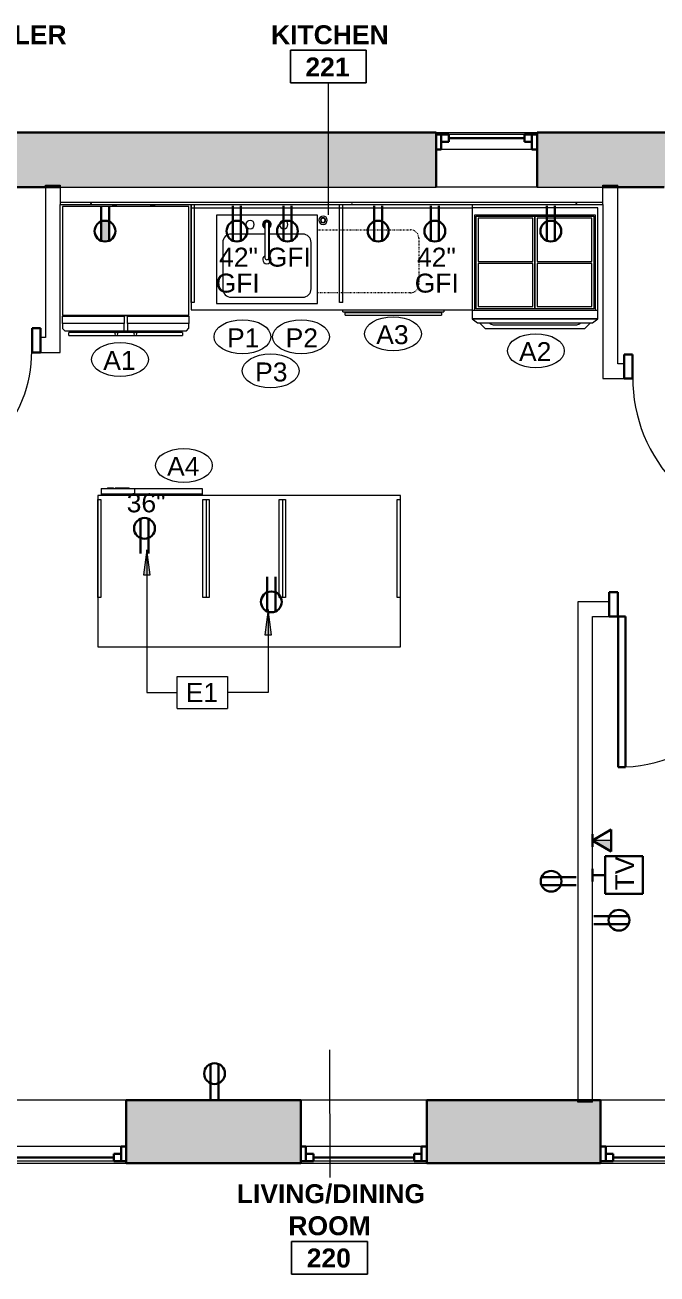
# Model space of a CAD drawing. Header units: inches. Extents: x -529 to 1015, y -2066 to -1239.
# Drawn here: x 382.9 to 533, y -1956.2 to -1659.4 of the extents above; entities that cross this region are included whole.
import ezdxf

# ---------------------------------------------------------------- set-up
doc = ezdxf.new("R2010")
doc.units = ezdxf.units.IN
doc.header["$MEASUREMENT"] = 0
doc.linetypes.add('Dash dot dot', pattern=[0.8125, 0.25, -0.1875, 0, -0.1875, 0, -0.1875])
for name, color, linetype, lineweight in [('A-ANNO-KEYN', 231, 'Continuous', 9), ('A-ANNO-NOTE', 131, 'Continuous', 9), ('A-AREA-IDEN', 2, 'Continuous', 9), ('A-DOOR', 31, 'Continuous', 18), ('A-DOOR-FRAM', 31, 'Continuous', 30), ('A-GENM', 13, 'Continuous', 9), ('A-GLAZ', 151, 'Continuous', 18), ('A-WALL', 113, 'Continuous', 18), ('A-WALL-PATT', 111, 'Continuous', 18), ('E-ELEC-FIXT-IDEN', 2, 'Continuous', 9), ('I-WALL', 2, 'Continuous', 18), ('P-SANR-FIXT', 6, 'Continuous', 9), ('P-SANR-FIXT-IDEN', 2, 'Continuous', 9), ('Q-CASE', 31, 'Continuous', 9), ('Q-SPCQ', 91, 'Continuous', 9), ('Q-SPCQ-IDEN', 132, 'Continuous', 9)]:
    doc.layers.add(name, color=color, linetype=linetype, lineweight=lineweight)
doc.styles.add('Arial', font='arial.ttf', dxfattribs={"height": 4.5})
doc.styles.add('Swis721 Lt BT', font='swissl.ttf', dxfattribs={"height": 4.5})
doc.styles.add('Swis721 Lt BT_B', font='', dxfattribs={"height": 4.5})
doc.styles.get('Swis721 Lt BT_B').set_extended_font_data('Swis721 Lt BT', bold=True)

# ---------------------------------------------------------------- blocks, each defined once
blk = doc.blocks.new('Window-Double-Hung - 2_ - 5 239_256_ W x 42_-5478030-2ND FLOOR - POWER _ SIGNAL')
at = {"layer": 'A-GLAZ', "color": 8, "lineweight": 30}
for p, q in [((-14.97, 7.5), (-14.97, -7.5)), ((-14.97, 7), (-11.97, 7)), ((-13.72, 7), (-13.72, 3.5)), ((-11.97, 7), (-11.97, 5.25)), ((-11.97, 6.13), (11.97, 6.13)), ((11.97, 7), (14.97, 7)), ((11.97, 7), (11.97, 5.25)), ((13.72, 7), (13.72, 3.5)), ((14.97, -7.5), (14.97, 7.5)), ((-14.97, 3.5), (-13.72, 3.5)), ((-13.72, 5.25), (-11.97, 5.25)), ((13.72, 5.25), (11.97, 5.25)), ((13.72, 3.5), (14.97, 3.5))]:
    blk.add_line(p, q, dxfattribs=at)
at = {"layer": 'A-GLAZ'}
for p, q in [((14.97, 7.5), (-14.97, 7.5)), ((-14.97, -7.5), (14.97, -7.5))]:
    blk.add_line(p, q, dxfattribs=at)
at = {"layer": 'A-GLAZ', "lineweight": 9}
for p, q in [((-11.97, 7), (11.97, 7)), ((-13.72, 3.5), (13.72, 3.5))]:
    blk.add_line(p, q, dxfattribs=at)
blk = doc.blocks.new('Single Flush - D1 3_ X 8_  - NOT FR-6102174-2ND FLOOR - POWER _ SIGNAL')
at = {"layer": 'A-DOOR', "lineweight": 30}
for p, q in [((16.15625, -1.75), (17.90625, -1.75)), ((16.15625, -37.5625), (16.15625, -1.75)), ((17.90625, -1.75), (17.90625, -37.5625)), ((17.90625, -37.5625), (16.15625, -37.5625))]:
    blk.add_line(p, q, dxfattribs=at)
at = {"layer": 'A-DOOR', "lineweight": 9}
blk.add_arc((17.90625, -1.75), 35.8125, 179.5, 270, dxfattribs=at)
at = {"layer": 'A-DOOR-FRAM'}
for p, q in [((-20, 4), (-20, -1.75)), ((-20, 4), (-18, 4)), ((-18, 4), (-18, -1.75)), ((18.000004, 4), (18.000004, -1.75)), ((18.000004, 4), (20.000004, 4)), ((20.000004, 4), (20.000004, -1.75)), ((-20, -1.75), (-18, -1.75)), ((18.000004, -1.75), (20.000004, -1.75))]:
    blk.add_line(p, q, dxfattribs=at)
blk = doc.blocks.new('Single Flush - D1 3_ X 8_  - NOT FR-6102448-2ND FLOOR - POWER _ SIGNAL')
at = {"layer": 'A-DOOR', "lineweight": 30}
for p, q in [((16.15625, 37.5625), (16.15625, 1.75)), ((17.90625, 37.5625), (16.15625, 37.5625)), ((17.90625, 1.75), (17.90625, 37.5625)), ((16.15625, 1.75), (17.90625, 1.75))]:
    blk.add_line(p, q, dxfattribs=at)
at = {"layer": 'A-DOOR', "lineweight": 9}
blk.add_arc((17.90625, 1.75), 35.8125, 90, 180.5, dxfattribs=at)
at = {"layer": 'A-DOOR-FRAM'}
for p, q in [((-20, -4), (-20, 1.75)), ((-20, 1.75), (-18, 1.75)), ((-18, -4), (-18, 1.75)), ((18.000004, -4), (18.000004, 1.75)), ((18.000004, 1.75), (20.000004, 1.75)), ((20.000004, -4), (20.000004, 1.75)), ((-20, -4), (-18, -4)), ((18.000004, -4), (20.000004, -4))]:
    blk.add_line(p, q, dxfattribs=at)
blk = doc.blocks.new('Counter Top w Sink Hole - 24_ Depth-6057879-2ND FLOOR - POWER _ SIGNAL')
at = {"layer": 'Q-CASE'}
for p, q in [((-47.26, 0), (-47.26, -25)), ((19.54, -0.75), (19.54, 0)), ((-47.26, -0.75), (19.46, -0.75)), ((-47.26, -25), (19.46, -25))]:
    blk.add_line(p, q, dxfattribs=at)
at = {"layer": 'Q-CASE', "linetype": 'Dash dot dot'}
for p, q in [((-17.27, -6), (4.8, -6)), ((6.8, -8), (6.8, -19)), ((4.8, -21), (-17.27, -21))]:
    blk.add_line(p, q, dxfattribs=at)
for centre, start, end in [((4.8, -8), 0, 90), ((4.8, -19), 270, 0)]:
    blk.add_arc(centre, 2, start, end, dxfattribs=at)
blk = doc.blocks.new('Sink Kitchen-Single - 30_ x 21_-5235683-2ND FLOOR - POWER _ SIGNAL')
at = {"layer": 'P-SANR-FIXT'}
for p, q in [((12.62, 10.59), (-11.38, 10.59)), ((-11.38, 10.59), (-11.38, -10.41)), ((12.62, -10.41), (12.62, 10.59)), ((0.12, 6.09), (-7.88, 6.09)), ((0.12, 8.34), (0.12, 7.93)), ((0.12, 7.63), (0.12, 7.56)), ((0.12, 7.46), (0.12, 2.09)), ((1.12, 8.34), (1.12, 7.93)), ((1.12, 7.63), (1.12, 7.56)), ((1.12, 7.46), (1.12, 2.09)), ((9.12, 6.09), (1.12, 6.09)), ((-9.88, 4.09), (-9.88, -6.91)), ((11.12, -6.91), (11.12, 4.09)), ((-11.38, -10.41), (12.62, -10.41)), ((-7.88, -8.91), (9.12, -8.91))]:
    blk.add_line(p, q, dxfattribs=at)
for centre, radius, start, end in [((-3.38, 8.34), 1, 360, 180), ((4.62, 8.34), 1, 360, 180), ((-7.88, 4.09), 2, 90, 180), ((-3.38, 8.34), 1, 180, 0), ((0.62, 8.34), 0.5, 172.1468, 180), ((0.62, 8.34), 0.5, 360, 7.8532), ((4.62, 8.34), 1, 180, 360), ((9.12, 4.09), 2, 360, 90), ((0.62, 0), 1, 119.7374, 180), ((0.62, 0), 1, 180, 0), ((0.62, 2.09), 0.5, 180, 187.8532), ((0.62, 2.09), 0.5, 352.1468, 0), ((0.62, 0), 1, 360, 60.2626), ((-7.88, -6.91), 2, 180, 270), ((9.12, -6.91), 2, 270, 0)]:
    blk.add_arc(centre, radius, start, end, dxfattribs=at)
blk = doc.blocks.new('Window-Double-Hung - 24_ x 44_-5436741-2ND FLOOR - POWER _ SIGNAL')
at = {"layer": 'A-GLAZ'}
for p, q in [((-12, 6.5), (12, 6.5)), ((12, -6.5), (-12, -6.5))]:
    blk.add_line(p, q, dxfattribs=at)
at = {"layer": 'A-GLAZ', "color": 8, "lineweight": 30}
for p, q in [((-12, -6.5), (-12, 6.5)), ((12, 6.5), (12, -6.5)), ((-12, -2.5), (-10.75, -2.5)), ((-10.75, -6), (-10.75, -2.5)), ((10.75, -2.5), (12, -2.5)), ((10.75, -6), (10.75, -2.5)), ((-10.75, -4.25), (-9, -4.25)), ((-9, -6), (-9, -4.25)), ((-9, -5.125), (9, -5.125)), ((9, -6), (9, -4.25)), ((10.75, -4.25), (9, -4.25)), ((-12, -6), (-9, -6)), ((9, -6), (12, -6))]:
    blk.add_line(p, q, dxfattribs=at)
at = {"layer": 'A-GLAZ', "lineweight": 9}
for p, q in [((-10.75, -2.5), (10.75, -2.5)), ((-9, -6), (9, -6))]:
    blk.add_line(p, q, dxfattribs=at)
blk = doc.blocks.new('A-Refrigerator - A-Refrigerator-V16-2ND FLOOR - POWER _ SIGNAL')
at = {"layer": 'Q-SPCQ'}
for p, q in [((15, 13.75), (-15, 13.75)), ((-15, 13.75), (-15, -12)), ((-3.18, 14), (-3.18, 13.75)), ((-3.18, 14), (-2.18, 14)), ((-2.18, 13.75), (-2.18, 14)), ((5.88, 14), (5.88, 13.75)), ((5.88, 14), (6.88, 14)), ((6.88, 13.75), (6.88, 14)), ((15, -12), (15, 13.75)), ((-15, -12), (15, -12)), ((-0.36, -12.19), (-15, -12.19)), ((-15, -12.19), (-15, -12.25)), ((-15, -12.25), (-0.36, -12.25)), ((-15, -14), (-15, -12.25)), ((-0.36, -14), (-15, -14)), ((-15, -14), (-15, -15.21)), ((-0.36, -12.25), (-0.36, -12.19)), ((15, -12.19), (-0.36, -12.19)), ((-0.36, -12.25), (-0.36, -14)), ((-0.36, -15.75), (-0.36, -14)), ((0.39, -12.25), (15, -12.25)), ((0.39, -14), (0.39, -12.25)), ((15, -14), (0.39, -14)), ((0.39, -14), (0.39, -15.75)), ((15, -12.25), (15, -12.19)), ((15, -12.25), (15, -14)), ((15, -15.14), (15, -14)), ((-15, -15.21), (-14.46, -15.75)), ((-14.46, -15.75), (-0.36, -15.75)), ((-2.41, -16.13), (-13.5, -16.13)), ((-13.5, -16.88), (-13.5, -16.13)), ((-13.5, -16.88), (13.5, -16.88)), ((-11.69, -15.75), (-11.69, -16.18)), ((-11.31, -16.18), (-11.31, -15.75)), ((-2.42, -15.75), (-2.42, -16.17)), ((2.05, -16.13), (-2.05, -16.13)), ((-2.04, -16.19), (-2.04, -15.75)), ((-0.36, -15.75), (0.39, -15.75)), ((0.39, -15.75), (14.39, -15.75)), ((2.04, -15.75), (2.04, -16.19)), ((13.5, -16.13), (2.41, -16.13)), ((2.42, -16.17), (2.42, -15.75)), ((11.31, -15.75), (11.31, -16.18)), ((11.69, -16.18), (11.69, -15.75)), ((13.5, -16.13), (13.5, -16.88)), ((14.39, -15.75), (15, -15.14))]:
    blk.add_line(p, q, dxfattribs=at)
for centre, start, end in [((-2.25, -16.5), 90, 270), ((-2.25, -16.5), 270, 90), ((2.25, -16.5), 90, 270), ((2.25, -16.5), 270, 90)]:
    blk.add_arc(centre, 0.375, start, end, dxfattribs=at)
blk = doc.blocks.new('A-Dishwasher - A-Dishwasher-V17-2ND FLOOR - POWER _ SIGNAL')
at = {"layer": 'Q-SPCQ'}
for p, q in [((-12, -11.25), (-12, -10.75)), ((-12, -11.25), (12, -11.25)), ((11.43, -11.5), (-11.43, -11.5)), ((-11.43, -12), (-11.43, -11.5)), ((-9.56, -11.25), (-9.56, -11.53)), ((-9.31, -11.53), (-9.31, -11.25)), ((9.31, -11.25), (9.31, -11.54)), ((9.56, -11.54), (9.56, -11.25)), ((11.43, -11.5), (11.43, -12)), ((12, -10.75), (12, -11.25)), ((-11.43, -12), (11.43, -12))]:
    blk.add_line(p, q, dxfattribs=at)
blk = doc.blocks.new('downloadobjectfile_id_545f57b4-3f5a-4e79-aba9-7237f85c401a - ER30DSCHBG3-V18-2ND FLOOR - POWER _ SIGNAL')
at = {"layer": 'A-GENM'}
for p, q in [((14.94, 0), (-14.94, 0)), ((-14.94, 0), (-14.94, -26.38)), ((-14.31, -1.69), (14.31, -1.69)), ((-14.31, -24.31), (-14.31, -1.69)), ((-14, -2), (0, -2)), ((-14, -24), (-14, -2)), ((-13.5, -2.5), (-13.5, -12.75)), ((-0.5, -2.5), (-13.5, -2.5)), ((-0.5, -12.75), (-0.5, -2.5)), ((0, -2), (0, -24)), ((0, -2), (14, -2)), ((0, -24), (0, -2)), ((0.5, -2.5), (0.5, -12.75)), ((13.5, -2.5), (0.5, -2.5)), ((13.5, -12.75), (13.5, -2.5)), ((14, -2), (14, -24)), ((14.31, -1.69), (14.31, -24.31)), ((14.94, -26.38), (14.94, 0)), ((-13.5, -12.75), (-0.5, -12.75)), ((-13.5, -13.25), (-13.5, -23.5)), ((-0.5, -13.25), (-13.5, -13.25)), ((-0.5, -23.5), (-0.5, -13.25)), ((0.5, -12.75), (13.5, -12.75)), ((0.5, -13.25), (0.5, -23.5)), ((13.5, -13.25), (0.5, -13.25)), ((13.5, -23.5), (13.5, -13.25)), ((-13.5, -23.5), (-0.5, -23.5)), ((0.5, -23.5), (13.5, -23.5)), ((-14.94, -24.31), (14.94, -24.31)), ((14.94, -26.38), (-14.94, -26.38)), ((-14.94, -26.38), (-13.69, -27.38)), ((-14.94, -26.38), (14.94, -26.38)), ((0, -24), (-14, -24)), ((14, -24), (0, -24)), ((13.69, -27.38), (14.94, -26.38)), ((-13.69, -27.38), (13.69, -27.38)), ((-11.75, -28.81), (-13.19, -27.38)), ((11.75, -28.81), (-11.75, -28.81)), ((-10.9, -27.38), (-10.66, -27.62)), ((-10.66, -27.62), (-9.94, -27.81)), ((-9.94, -27.81), (9.94, -27.81)), ((9.94, -27.81), (10.66, -27.62)), ((10.66, -27.62), (10.9, -27.38)), ((13.19, -27.38), (11.75, -28.81))]:
    blk.add_line(p, q, dxfattribs=at)
blk = doc.blocks.new('Single Flush - D1 2_6_ X 8_ - NOT FR-6103599-2ND FLOOR - POWER _ SIGNAL')
at = {"layer": 'A-DOOR', "lineweight": 30}
for p, q in [((13.15625, 31.5625), (13.15625, 1.75)), ((14.90625, 31.5625), (13.15625, 31.5625)), ((14.90625, 1.75), (14.90625, 31.5625)), ((13.15625, 1.75), (14.90625, 1.75))]:
    blk.add_line(p, q, dxfattribs=at)
at = {"layer": 'A-DOOR', "lineweight": 9}
blk.add_arc((14.90625, 1.75), 29.8125, 90, 180.5, dxfattribs=at)
at = {"layer": 'A-DOOR-FRAM'}
for p, q in [((-17, -4), (-17, 1.75)), ((-17, 1.75), (-15, 1.75)), ((-15, -4), (-15, 1.75)), ((15.000004, -4), (15.000004, 1.75)), ((15.000004, 1.75), (17.000004, 1.75)), ((17.000004, -4), (17.000004, 1.75)), ((-17, -4), (-15, -4)), ((15.000004, -4), (17.000004, -4))]:
    blk.add_line(p, q, dxfattribs=at)
blk = doc.blocks.new('A-Microwave - 800 Watt-1_5CuFt-V26-2ND FLOOR - POWER _ SIGNAL')
at = {"layer": 'Q-SPCQ'}
for p, q in [((-6.89, -27.1), (-6.89, -27.38)), ((-6.89, -27.25), (9.11, -27.25)), ((-6.89, -28.75), (-6.89, -27.25)), ((-6.89, -27.38), (17.11, -27.38)), ((9.11, -28.75), (-6.89, -28.75)), ((9.11, -27.25), (9.11, -28.75)), ((17.11, -28.75), (9.11, -28.75)), ((10.48, -28.75), (10.48, -28.88)), ((11.86, -28.88), (10.48, -28.88)), ((11.86, -28.75), (11.86, -28.88)), ((11.92, -28.88), (11.86, -28.88)), ((11.92, -28.88), (11.92, -28.75)), ((12.42, -28.88), (11.92, -28.88)), ((12.42, -28.75), (12.42, -28.88)), ((13.79, -28.88), (12.42, -28.88)), ((13.79, -28.88), (13.79, -28.75)), ((14.23, -28.75), (14.23, -28.88)), ((15.61, -28.88), (14.23, -28.88)), ((15.61, -28.88), (15.61, -28.75)), ((17.11, -27.38), (17.11, -27.1)), ((17.11, -28.75), (17.11, -27.38))]:
    blk.add_line(p, q, dxfattribs=at)
blk = doc.blocks.new('Counter Top-Island - 48_ Depth-5979888-2ND FLOOR - POWER _ SIGNAL')
at = {"layer": 'Q-CASE'}
for p, q in [((24.63, 1), (-47.26, 1)), ((-47.26, 1), (-47.26, -35)), ((24.63, -35), (24.63, 1)), ((-47.26, -35), (24.63, -35))]:
    blk.add_line(p, q, dxfattribs=at)
blk = doc.blocks.new('CW Cupbd Combined - UB 36_h x 24_d - 1 Drawer - 1 Shelf - 2 Doors below-5965327-2ND FLOOR - POWER _ SIGNAL')
at = {"layer": 'Q-CASE'}
for p, q in [((2, -25.61), (2, -2.36)), ((2.75, -2.36), (2.75, -25.61)), ((37.25, -25.61), (37.25, -2.36)), ((38, -25.61), (38, -2.36)), ((2.75, -25.61), (2, -25.61)), ((38, -25.61), (37.25, -25.61))]:
    blk.add_line(p, q, dxfattribs=at)
blk = doc.blocks.new('CW Cupbd1 - UB 42_h x 24_d - Open - 1 Shelf-5979671-2ND FLOOR - POWER _ SIGNAL')
at = {"layer": 'Q-CASE'}
for p, q in [((2, -2.36), (2.75, -2.36)), ((2, -25.61), (2, -2.36)), ((2.75, -2.36), (2.75, -25.61)), ((27, -2.36), (27.75, -2.36)), ((27, -25.61), (27, -2.36)), ((27.75, -25.61), (27.75, -2.36)), ((2.75, -25.61), (2, -25.61)), ((27.75, -25.61), (27, -25.61))]:
    blk.add_line(p, q, dxfattribs=at)
blk = doc.blocks.new('CW Cupbd1 - UB 42_h x 24_d - 1 Door-5979840-2ND FLOOR - POWER _ SIGNAL')
at = {"layer": 'Q-CASE'}
for p, q in [((2, -2.36), (2.75, -2.36)), ((2, -25.61), (2, -2.36)), ((2.75, -2.36), (2.75, -25.61)), ((19.37, -2.36), (20.12, -2.36)), ((19.37, -25.61), (19.37, -2.36)), ((20.12, -25.61), (20.12, -2.36)), ((2.75, -25.61), (2, -25.61)), ((20.12, -25.61), (19.37, -25.61))]:
    blk.add_line(p, q, dxfattribs=at)
blk = doc.blocks.new('CW Cupbd1 - UB 4_h x 24_d - 2 Doors - 1 Shelf-5979851-2ND FLOOR - POWER _ SIGNAL')
at = {"layer": 'Q-CASE'}
for p, q in [((2, -2.36), (2.75, -2.36)), ((2, -25.61), (2, -2.36)), ((2.75, -2.36), (2.75, -25.61)), ((29.25, -2.36), (30, -2.36)), ((29.25, -25.61), (29.25, -2.36)), ((30, -25.61), (30, -2.36)), ((2.75, -25.61), (2, -25.61)), ((30, -25.61), (29.25, -25.61))]:
    blk.add_line(p, q, dxfattribs=at)
blk = doc.blocks.new('P-Faucet-Counter - Matte Black-4259821-2ND FLOOR - POWER _ SIGNAL')
at = {"layer": 'P-SANR-FIXT'}
for p, q in [((-0.47, 0.12), (-0.47, -7.88)), ((0.47, -7.88), (0.47, 0.12))]:
    blk.add_line(p, q, dxfattribs=at)
for centre, radius, start, end in [((0, 0), 1.02, 90, 242.4847), ((0, 0), 0.933, 90, 239.9469), ((0, 0), 0.875, 90, 237.5344), ((0, 0), 0.656, 90, 224.5084), ((0, 0.12), 0.467, 0, 180), ((0, 0), 1.02, 297.5153, 90), ((0, 0), 0.933, 300.0531, 90), ((0, 0), 0.875, 302.4656, 90), ((0, 0), 0.656, 315.4916, 90), ((0, -7.88), 0.467, 180, 360)]:
    blk.add_arc(centre, radius, start, end, dxfattribs=at)
blk = doc.blocks.new('P-Sink Top Switch - P-Sink Top Switch-6024673-2ND FLOOR - POWER _ SIGNAL')
at = {"layer": 'P-SANR-FIXT'}
for radius, start, end in [(1, 0, 180), (0.606, 360, 180), (0.549, 0, 180), (0.5, 360, 180), (1, 180, 360), (0.606, 180, 360), (0.549, 180, 360), (0.5, 180, 360)]:
    blk.add_arc((0, 0), radius, start, end, dxfattribs=at)
blk = doc.blocks.new('Appliance_Specialty Equipment Tag - Standard-3515593-2ND FLOOR - POWER _ SIGNAL')
at = {"layer": 'Q-SPCQ-IDEN'}
blk.add_ellipse((-0.0499, 0.0037), major_axis=(-0.1406, 0), ratio=0.600473, dxfattribs=at)
blk = doc.blocks.new('Room Tag - Room Name and Number-3379422-2ND FLOOR - POWER _ SIGNAL')
at = {"layer": 'A-AREA-IDEN'}
for p, q in [((-0.1881, -0.1636), (-0.1881, -0.0018)), ((-0.1881, -0.0018), (0.1869, -0.0018)), ((0.1869, -0.0018), (-0.1881, -0.0018)), ((-0.1881, -0.0018), (-0.1881, -0.1636)), ((0.1869, -0.0018), (0.1869, -0.1636)), ((0.1869, -0.1636), (0.1869, -0.0018)), ((0.1869, -0.1636), (-0.1881, -0.1636)), ((-0.1881, -0.1636), (0.1869, -0.1636))]:
    blk.add_line(p, q, dxfattribs=at)
blk = doc.blocks.new('Plumbing Equipment Tag - Standard-3394155-2ND FLOOR - POWER _ SIGNAL')
at = {"layer": 'P-SANR-FIXT-IDEN'}
blk.add_ellipse((-0.0499, 0.0037), major_axis=(-0.1406, 0), ratio=0.600473, dxfattribs=at)
blk = doc.blocks.new('Keynote Tag - Keynote Number - Boxed-135510-2ND FLOOR - POWER _ SIGNAL')
at = {"layer": 'A-ANNO-KEYN'}
for p, q in [((-0.125, -0.0792), (-0.125, 0.0781)), ((-0.125, 0.0781), (0.125, 0.0781)), ((0.125, 0.0781), (0.125, -0.0792)), ((-0.125, -0.0792), (0.125, -0.0792))]:
    blk.add_line(p, q, dxfattribs=at)

msp = doc.modelspace()

# ---------------------------------------------------------------- hatches: boundary and pattern name
at = {"layer": 'A-ANNO-KEYN'}
for points in [[(411.9, -1784.11), (411.11, -1790.11), (412.69, -1790.11)], [(440.66, -1798.3), (439.87, -1804.3), (441.45, -1804.3)]]:
    msp.add_hatch(color=256, dxfattribs=at).paths.add_polyline_path(points, flags=0)
at = {"layer": 'A-ANNO-NOTE'}
for points in [[(400.99, -1710.66), (402.15, -1705.94), (402.08, -1705.93)], [(400.99, -1710.66), (402.08, -1705.93), (402.01, -1705.93)], [(400.99, -1710.66), (402.01, -1705.93), (401.94, -1705.93)], [(400.99, -1710.66), (401.87, -1705.93), (401.8, -1705.93)], [(400.99, -1710.66), (401.8, -1705.93), (401.73, -1705.94)], [(400.99, -1710.66), (401.94, -1705.93), (401.87, -1705.93)], [(400.99, -1710.66), (402.22, -1705.94), (402.15, -1705.94)], [(400.99, -1710.66), (402.29, -1705.95), (402.22, -1705.94)], [(400.99, -1710.66), (401.66, -1705.94), (401.59, -1705.95)], [(400.99, -1710.66), (401.73, -1705.94), (401.66, -1705.94)], [(400.99, -1710.66), (402.36, -1705.96), (402.29, -1705.95)], [(400.99, -1710.66), (401.59, -1705.95), (401.52, -1705.96)], [(400.99, -1710.66), (402.43, -1705.98), (402.36, -1705.96)], [(400.99, -1710.66), (401.52, -1705.96), (401.46, -1705.98)], [(400.99, -1710.66), (402.5, -1705.99), (402.43, -1705.98)], [(400.99, -1710.66), (401.46, -1705.98), (401.39, -1705.99)], [(400.99, -1710.66), (402.57, -1706.01), (402.5, -1705.99)], [(400.99, -1710.66), (401.39, -1705.99), (401.32, -1706.01)], [(400.99, -1710.66), (402.64, -1706.03), (402.57, -1706.01)], [(400.99, -1710.66), (401.32, -1706.01), (401.25, -1706.03)], [(400.99, -1710.66), (402.7, -1706.05), (402.64, -1706.03)], [(400.99, -1710.66), (401.25, -1706.03), (401.18, -1706.05)], [(400.99, -1710.66), (402.77, -1706.07), (402.7, -1706.05)], [(400.99, -1710.66), (401.18, -1706.05), (401.12, -1706.07)], [(400.99, -1710.66), (402.84, -1706.09), (402.77, -1706.07)], [(400.99, -1710.66), (401.12, -1706.07), (401.05, -1706.09)], [(400.99, -1710.66), (402.9, -1706.12), (402.84, -1706.09)], [(400.99, -1710.66), (401.05, -1706.09), (400.99, -1706.12)], [(402.9, -1710.66), (402.9, -1706.12), (400.99, -1710.66)], [(402.57, -1710.79), (402.9, -1710.66), (400.99, -1710.66)], [(401.38, -1710.8), (402.57, -1710.79), (400.99, -1710.66)], [(401.87, -1710.87), (402.57, -1710.79), (401.38, -1710.8)], [(401.87, -1710.87), (402.16, -1710.87), (402.57, -1710.79)], [(402.16, -1710.87), (402.23, -1710.86), (402.57, -1710.79)], [(522.13, -1855.81), (522.13, -1853.23), (517.66, -1853.23)]]:
    msp.add_hatch(color=256, dxfattribs=at).paths.add_polyline_path(points, flags=0)
at = {"layer": 'A-WALL-PATT', "lineweight": 9}
h = msp.add_hatch(color=7, dxfattribs=at)
h.paths.add_polyline_path([(504.56, -1697.97), (531.38, -1697.97), (531.38, -1684.97), (504.56, -1684.97), (504.56, -1696.25)], flags=0)
h.paths.add_polyline_path([(480.56, -1697.97), (480.56, -1684.97), (357.94, -1684.97), (357.94, -1697.97), (479.96, -1697.97)], flags=0)
h = msp.add_hatch(color=7, dxfattribs=at)
h.paths.add_polyline_path([(728.31, -1697.97), (728.31, -1684.97), (566.63, -1684.97), (566.63, -1697.97), (700.5, -1697.97)], flags=0)
h.paths.add_polyline_path([(764.91, -1697.97), (764.91, -1697.83), (778.27, -1697.83), (778.27, -1684.97), (746.31, -1684.97), (746.31, -1697.97), (755.63, -1697.97)], flags=0)
h.paths.add_polyline_path([(535.09, -1697.97), (542.63, -1697.97), (542.63, -1684.97), (531.38, -1684.97), (531.38, -1697.97), (534.7, -1697.97)], flags=0)
h = msp.add_hatch(dxfattribs=at)
h.set_pattern_fill('FP_1', color=256, style=0, pattern_type=2)
h.set_pattern_definition([(0, (0, 0), (15.36, 3.84), [0.634, -10.886, 0.634, -10.886, -61.44]), (0, (0, 0), (15.36, 3.84), [-23.04, 0.634, -22.406, 0.634, -10.886, -26.88]), (0, (0, 0), (15.36, 3.84), [-57.6, 0.634, -7.046, 0.634, -18.566]), (120, (5.76, 1.92), (-11.0055376, 11.38215), [0.634, -10.886, 0.634, -10.886, -61.44]), (120, (5.76, 1.92), (-11.0055376, 11.38215), [-23.04, 0.634, -22.406, 0.634, -10.886, -26.88]), (120, (5.76, 1.92), (-11.0055376, 11.38215), [-57.6, 0.634, -7.046, 0.634, -18.566]), (240, (7.68, 9.6), (-4.3544624, -15.22215), [0.634, -10.886, 0.634, -10.886, -61.44]), (240, (7.68, 9.6), (-4.3544624, -15.22215), [-23.04, 0.634, -22.406, 0.634, -10.886, -26.88]), (240, (7.68, 9.6), (-4.3544624, -15.22215), [-57.6, 0.634, -7.046, 0.634, -18.566])])
h.paths.add_polyline_path([(520.2, -1702.09), (520.2, -1701.59), (391.32, -1701.59), (391.32, -1702.09), (507.53, -1702.09)], flags=0)
h = msp.add_hatch(color=7, dxfattribs=at)
h.paths.add_polyline_path([(998.98, -1929.91), (998.98, -1914.91), (987.5, -1914.91), (987.5, -1929.91)], flags=0)
h.paths.add_polyline_path([(961.96, -1929.91), (961.96, -1914.91), (929.37, -1914.91), (929.37, -1929.91)], flags=0)
h.paths.add_polyline_path([(903.82, -1929.91), (903.82, -1914.91), (874.68, -1914.91), (874.68, -1929.91)], flags=0)
h.paths.add_polyline_path([(849.14, -1929.91), (849.14, -1914.91), (828.03, -1914.91), (828.03, -1915.23), (823.16, -1915.23), (823.16, -1914.91), (807.14, -1914.91), (807.14, -1929.91)], flags=0)
h.paths.add_polyline_path([(781.14, -1929.91), (781.14, -1914.91), (742.31, -1914.91), (742.31, -1929.91)], flags=0)
h.paths.add_polyline_path([(700.5, -1929.91), (716.31, -1929.91), (716.31, -1914.91), (631.75, -1914.91), (631.75, -1929.91)], flags=0)
h.paths.add_polyline_path([(601.82, -1929.91), (601.82, -1914.91), (549.57, -1914.91), (549.57, -1929.91)], flags=0)
h.paths.add_polyline_path([(519.64, -1929.91), (519.64, -1914.91), (478.36, -1914.91), (478.36, -1929.91), (479.96, -1929.91)], flags=0)
h.paths.add_polyline_path([(369.69, -1929.91), (377.07, -1929.91), (377.07, -1914.91), (335.08, -1914.91), (335.08, -1929.91)], flags=0)
h.paths.add_polyline_path([(448.42, -1929.91), (448.42, -1914.91), (407, -1914.91), (407, -1929.91)], flags=0)

# ---------------------------------------------------------------- linework, layer by layer
at = {"layer": 'A-ANNO-KEYN'}
for p, q in [((411.9, -1784.11), (411.11, -1790.11)), ((412.69, -1790.11), (411.9, -1784.11)), ((411.9, -1784.11), (411.9, -1818.04)), ((411.11, -1790.11), (412.69, -1790.11)), ((440.66, -1798.3), (439.87, -1804.3)), ((441.45, -1804.3), (440.66, -1798.3)), ((440.66, -1798.3), (440.66, -1818.04)), ((439.87, -1804.3), (441.45, -1804.3)), ((411.9, -1818.04), (419.06, -1818.04)), ((440.66, -1818.04), (431.06, -1818.04))]:
    msp.add_line(p, q, dxfattribs=at)
at = {"layer": 'A-ANNO-NOTE', "lineweight": 30}
for p, q in [((400.99, -1702.42), (400.99, -1710.68)), ((402.9, -1702.42), (402.9, -1710.68)), ((402.9, -1702.42), (402.9, -1710.68)), ((432.31, -1702.42), (432.31, -1710.68)), ((434.23, -1702.42), (434.23, -1710.68)), ((434.23, -1702.42), (434.23, -1710.68)), ((444.31, -1702.42), (444.31, -1710.68)), ((446.23, -1702.42), (446.23, -1710.68)), ((446.23, -1702.42), (446.23, -1710.68)), ((465.86, -1702.42), (465.86, -1710.68)), ((467.78, -1702.42), (467.78, -1710.68)), ((467.78, -1702.42), (467.78, -1710.68)), ((479.31, -1702.42), (479.31, -1710.68)), ((481.23, -1702.42), (481.23, -1710.68)), ((481.23, -1702.42), (481.23, -1710.68)), ((506.86, -1702.42), (506.86, -1710.68)), ((508.78, -1702.42), (508.78, -1710.68)), ((508.78, -1702.42), (508.78, -1710.68)), ((410.36, -1785.02), (410.36, -1776.75)), ((412.27, -1785.02), (412.27, -1776.75)), ((412.27, -1785.02), (412.27, -1776.75)), ((440.49, -1790.52), (440.49, -1798.78)), ((442.4, -1790.52), (442.4, -1798.78)), ((442.4, -1790.52), (442.4, -1798.78)), ((517.66, -1853.23), (522.13, -1850.65)), ((517.7, -1853.21), (522.16, -1850.63)), ((517.7, -1854.71), (517.7, -1851.71)), ((522.13, -1850.65), (522.13, -1855.81)), ((522.16, -1850.63), (522.16, -1855.79)), ((517.66, -1853.23), (522.13, -1855.81)), ((517.7, -1853.21), (522.16, -1855.79)), ((520.7, -1856.91), (520.7, -1865.91)), ((529.7, -1856.91), (520.7, -1856.91)), ((529.7, -1865.91), (529.7, -1856.91)), ((517.7, -1862.91), (517.7, -1859.91)), ((513.87, -1861.94), (505.61, -1861.94)), ((513.87, -1863.85), (505.61, -1863.85)), ((513.87, -1863.85), (505.61, -1863.85)), ((517.7, -1861.41), (520.7, -1861.41)), ((520.7, -1865.91), (529.7, -1865.91)), ((518.02, -1871.19), (526.29, -1871.19)), ((518.02, -1871.19), (526.29, -1871.19)), ((518.02, -1873.11), (526.29, -1873.11)), ((426.99, -1914.58), (426.99, -1906.32)), ((426.99, -1914.58), (426.99, -1906.32)), ((428.91, -1914.58), (428.91, -1906.32))]:
    msp.add_line(p, q, dxfattribs=at)
at = {"layer": 'A-ANNO-NOTE'}
for p, q in [((400.99, -1706.12), (400.99, -1710.66)), ((402.9, -1710.66), (402.9, -1706.12)), ((517.66, -1853.23), (522.13, -1855.81)), ((522.13, -1853.23), (517.66, -1853.23)), ((522.13, -1855.81), (522.13, -1853.23))]:
    msp.add_line(p, q, dxfattribs=at)
at = {"layer": 'A-ANNO-NOTE', "lineweight": 30}
for centre, radius in [((401.94, -1708.4), 2.48), ((433.27, -1708.4), 2.47), ((445.27, -1708.4), 2.47), ((466.82, -1708.4), 2.47), ((480.27, -1708.4), 2.47), ((507.82, -1708.4), 2.48), ((411.32, -1779.04), 2.47), ((441.44, -1796.5), 2.47), ((507.89, -1862.89), 2.47), ((524, -1872.15), 2.47), ((427.95, -1908.6), 2.47)]:
    msp.add_circle(centre, radius, dxfattribs=at)
at = {"layer": 'A-ANNO-NOTE'}
for centre, radius, start, end in [((401.94, -1708.4), 2.48, 67.2244, 112.7756), ((401.95, -1708.62), 2.25, 244.5156, 294.9234)]:
    msp.add_arc(centre, radius, start, end, dxfattribs=at)
at = {"layer": 'A-AREA-IDEN'}
for p, q in [((454.99, -1704.51), (454.99, -1673.2)), ((455.29, -1902.91), (455.3, -1933.25))]:
    msp.add_line(p, q, dxfattribs=at)
at = {"layer": 'A-WALL', "color": 8, "lineweight": 30}
for p, q in [((480.56, -1684.97), (357.94, -1684.97)), ((542.63, -1684.97), (504.56, -1684.97)), ((357.94, -1697.97), (391.32, -1697.97)), ((520.2, -1697.97), (534.7, -1697.97)), ((448.42, -1914.91), (407, -1914.91)), ((519.64, -1914.91), (478.36, -1914.91)), ((407, -1929.91), (448.42, -1929.91)), ((478.36, -1929.91), (519.64, -1929.91))]:
    msp.add_line(p, q, dxfattribs=at)
at = {"layer": 'A-WALL'}
for p, q in [((387.82, -1697.97), (387.82, -1697.47)), ((391.32, -1697.47), (391.32, -1702.09)), ((520.2, -1702.09), (520.2, -1697.47)), ((523.7, -1697.97), (523.7, -1697.47)), ((520.2, -1701.59), (391.32, -1701.59)), ((514.2, -1915.41), (514.2, -1914.91)), ((517.7, -1915.41), (517.7, -1914.91))]:
    msp.add_line(p, q, dxfattribs=at)
at = {"layer": 'A-WALL', "color": 55}
for p, q in [((391.32, -1697.97), (480.56, -1697.97)), ((504.56, -1697.97), (520.2, -1697.97))]:
    msp.add_line(p, q, dxfattribs=at)
at = {"layer": 'I-WALL', "lineweight": 9}
for p, q in [((387.82, -1697.47), (391.32, -1697.47)), ((520.2, -1697.47), (523.7, -1697.47)), ((517.7, -1915.41), (514.2, -1915.41))]:
    msp.add_line(p, q, dxfattribs=at)
at = {"layer": 'I-WALL'}
for p, q in [((387.82, -1697.97), (387.82, -1733.72)), ((523.7, -1739.96), (523.7, -1697.97)), ((391.32, -1737.22), (391.32, -1702.09)), ((391.32, -1702.09), (520.2, -1702.09)), ((520.2, -1702.09), (520.2, -1743.46)), ((387.82, -1733.72), (386.64, -1733.72)), ((386.64, -1733.72), (386.64, -1737.22)), ((386.64, -1737.22), (391.32, -1737.22)), ((525.2, -1739.96), (523.7, -1739.96)), ((525.2, -1743.46), (525.2, -1739.96)), ((520.2, -1743.46), (525.2, -1743.46)), ((514.2, -1796.46), (514.2, -1914.91)), ((521.7, -1796.46), (514.2, -1796.46)), ((521.7, -1799.96), (521.7, -1796.46)), ((517.7, -1914.91), (517.7, -1799.96)), ((517.7, -1799.96), (521.7, -1799.96))]:
    msp.add_line(p, q, dxfattribs=at)

# ---------------------------------------------------------------- block references
at = {"layer": 'A-ANNO-KEYN', "xscale": 47.99999999999997, "yscale": 47.99999999999997, "zscale": 47.99999999999997}
msp.add_blockref('Keynote Tag - Keynote Number - Boxed-135510-2ND FLOOR - POWER _ SIGNAL', (425.06, -1818.02), dxfattribs=at)
msp.add_blockref('Keynote Tag - Keynote Number - Boxed-135510-2ND FLOOR - POWER _ SIGNAL', (425.06, -1818.02), dxfattribs=at)
at = {"layer": 'A-AREA-IDEN', "xscale": 47.99999999999997, "yscale": 47.99999999999997, "zscale": 47.99999999999997}
for p in [(454.99, -1665.34), (455.3, -1948.37)]:
    msp.add_blockref('Room Tag - Room Name and Number-3379422-2ND FLOOR - POWER _ SIGNAL', p, dxfattribs=at)
at = {"layer": 'A-DOOR', "rotation": 180}
for name, p in [('Single Flush - D1 2_6_ X 8_ - NOT FR-6103599-2ND FLOOR - POWER _ SIGNAL', (369.64, -1735.47)), ('Single Flush - D1 3_ X 8_  - NOT FR-6102448-2ND FLOOR - POWER _ SIGNAL', (541.7, -1798.21))]:
    msp.add_blockref(name, p, dxfattribs=at)
at = {"layer": 'A-DOOR'}
msp.add_blockref('Single Flush - D1 3_ X 8_  - NOT FR-6102174-2ND FLOOR - POWER _ SIGNAL', (545.2, -1741.71), dxfattribs=at)
at = {"layer": 'A-GLAZ', "rotation": 180}
for name, p in [('Window-Double-Hung - 24_ x 44_-5436741-2ND FLOOR - POWER _ SIGNAL', (492.56, -1691.47)), ('Window-Double-Hung - 2_ - 5 239_256_ W x 42_-5478030-2ND FLOOR - POWER _ SIGNAL', (392.03, -1922.41)), ('Window-Double-Hung - 2_ - 5 239_256_ W x 42_-5478030-2ND FLOOR - POWER _ SIGNAL', (463.39, -1922.41)), ('Window-Double-Hung - 2_ - 5 239_256_ W x 42_-5478030-2ND FLOOR - POWER _ SIGNAL', (534.61, -1922.41))]:
    msp.add_blockref(name, p, dxfattribs=at)
at = {"layer": 'P-SANR-FIXT'}
for name, p in [('Sink Kitchen-Single - 30_ x 21_-5235683-2ND FLOOR - POWER _ SIGNAL', (439.77, -1715.19)), ('P-Faucet-Counter - Matte Black-4259821-2ND FLOOR - POWER _ SIGNAL', (440.38, -1706.84))]:
    msp.add_blockref(name, p, dxfattribs=at)
at = {"layer": 'P-SANR-FIXT', "rotation": 269.9999999999999}
msp.add_blockref('P-Sink Top Switch - P-Sink Top Switch-6024673-2ND FLOOR - POWER _ SIGNAL', (453.72, -1705.83), dxfattribs=at)
at = {"layer": 'P-SANR-FIXT-IDEN', "xscale": 47.99999999999997, "yscale": 47.99999999999997, "zscale": 47.99999999999997}
for p in [(436.98, -1733.69), (450.9, -1733.69), (443.66, -1741.79)]:
    msp.add_blockref('Plumbing Equipment Tag - Standard-3394155-2ND FLOOR - POWER _ SIGNAL', p, dxfattribs=at)
at = {"layer": 'Q-CASE'}
for name, p in [('Counter Top w Sink Hole - 24_ Depth-6057879-2ND FLOOR - POWER _ SIGNAL', (469.66, -1702.09)), ('CW Cupbd Combined - UB 36_h x 24_d - 1 Drawer - 1 Shelf - 2 Doors below-5965327-2ND FLOOR - POWER _ SIGNAL', (420.4, -1699.73)), ('Counter Top-Island - 48_ Depth-5979888-2ND FLOOR - POWER _ SIGNAL', (447.46, -1772.19))]:
    msp.add_blockref(name, p, dxfattribs=at)
at = {"layer": 'Q-CASE', "rotation": 180}
for name, p in [('CW Cupbd1 - UB 42_h x 24_d - Open - 1 Shelf-5979671-2ND FLOOR - POWER _ SIGNAL', (427.94, -1797.8)), ('CW Cupbd1 - UB 42_h x 24_d - 1 Door-5979840-2ND FLOOR - POWER _ SIGNAL', (446.07, -1797.8)), ('CW Cupbd1 - UB 4_h x 24_d - 2 Doors - 1 Shelf-5979851-2ND FLOOR - POWER _ SIGNAL', (474.07, -1797.8))]:
    msp.add_blockref(name, p, dxfattribs=at)
at = {"layer": 'Q-SPCQ'}
for name, p in [('A-Refrigerator - A-Refrigerator-V16-2ND FLOOR - POWER _ SIGNAL', (406.88, -1716.34)), ('downloadobjectfile_id_545f57b4-3f5a-4e79-aba9-7237f85c401a - ER30DSCHBG3-V18-2ND FLOOR - POWER _ SIGNAL', (504.06, -1702.84)), ('A-Dishwasher - A-Dishwasher-V17-2ND FLOOR - POWER _ SIGNAL', (470.4, -1716.34))]:
    msp.add_blockref(name, p, dxfattribs=at)
at = {"layer": 'Q-SPCQ', "rotation": 180}
msp.add_blockref('A-Microwave - 800 Watt-1_5CuFt-V26-2ND FLOOR - POWER _ SIGNAL', (418.16, -1798.29), dxfattribs=at)
at = {"layer": 'Q-SPCQ-IDEN', "xscale": 47.99999999999997, "yscale": 47.99999999999997, "zscale": 47.99999999999997}
for p in [(472.75, -1732.98), (506.66, -1737.02), (407.91, -1739.09), (423.07, -1764.27)]:
    msp.add_blockref('Appliance_Specialty Equipment Tag - Standard-3515593-2ND FLOOR - POWER _ SIGNAL', p, dxfattribs=at)

# ---------------------------------------------------------------- texts
at = {"layer": 'A-ANNO-KEYN', "insert": (421.1, -1815.79), "char_height": 4.5, "width": 9.393, "attachment_point": 1, "style": 'Arial'}
msp.add_mtext('E1', dxfattribs=at)
msp.add_mtext('E1', dxfattribs=at)
at = {"layer": 'A-ANNO-NOTE', "char_height": 4.5, "attachment_point": 1, "style": 'Swis721 Lt BT'}
for s, insert, width in [('42"', (429.04, -1712.34), 10.302), ('GFI', (440.36, -1712.34), 11.9685), ('42"', (476.04, -1712.34), 10.302), ('36"', (407.09, -1770.72), 10.302)]:
    msp.add_mtext(s, dxfattribs=dict(at, insert=insert, width=width))
at = {"layer": 'A-ANNO-NOTE', "insert": (523.11, -1865.06), "char_height": 4.5, "width": 8.484, "attachment_point": 1, "rotation": 90, "style": 'Swis721 Lt BT'}
msp.add_mtext('TV', dxfattribs=at)
at = {"layer": 'A-AREA-IDEN', "char_height": 4.5, "attachment_point": 1, "style": 'Swis721 Lt BT_B'}
for s, insert, width in [('AIR HANDLER', (349.52, -1659.49), 50.1465), ('KITCHEN', (441.37, -1659.49), 32.8755), ('221', (449.54, -1667.15), 12.726), ('LIVING/DINING', (433.24, -1934.88), 53.328), ('ROOM', (445.49, -1942.5), 23.7855), ('220', (449.85, -1950.17), 12.726)]:
    msp.add_mtext(s, dxfattribs=dict(at, insert=insert, width=width))
at = {"layer": 'E-ELEC-FIXT-IDEN', "char_height": 4.5, "width": 11.9685, "attachment_point": 1, "style": 'Swis721 Lt BT'}
for insert in [(428.21, -1718.51), (475.5, -1718.51)]:
    msp.add_mtext('GFI', dxfattribs=dict(at, insert=insert))
at = {"layer": 'P-SANR-FIXT-IDEN', "char_height": 4.5, "width": 8.787, "attachment_point": 1, "style": 'Swis721 Lt BT'}
for s, insert in [('P1', (430.92, -1731.52)), ('P2', (444.84, -1731.52)), ('P3', (437.6, -1739.62))]:
    msp.add_mtext(s, dxfattribs=dict(at, insert=insert))
at = {"layer": 'Q-SPCQ-IDEN', "char_height": 4.5, "width": 9.393, "attachment_point": 1, "style": 'Arial'}
for s, insert in [('A3', (466.36, -1730.76)), ('A2', (500.27, -1734.79)), ('A1', (401.52, -1736.87)), ('A4', (416.68, -1762.04))]:
    msp.add_mtext(s, dxfattribs=dict(at, insert=insert))

doc.saveas('drawing.dxf')
